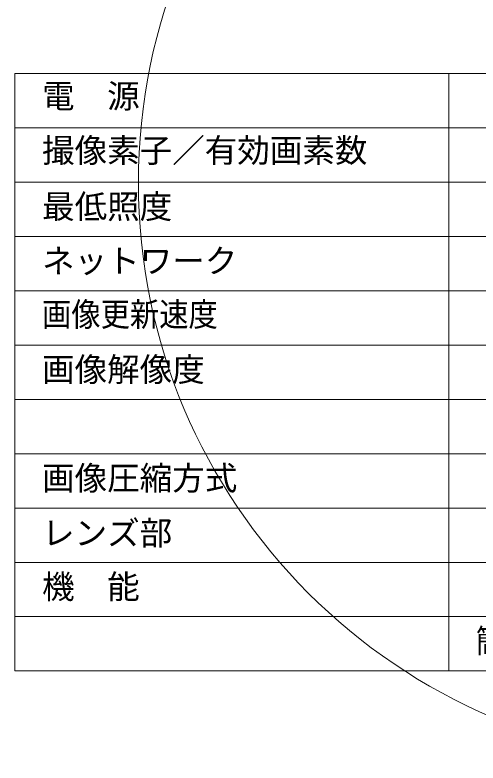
# Model space of a CAD drawing. Units: millimetres, scale not verified. Extents: x -80 to 100, y -65 to 223.
# Drawn here: x -62.5 to -19.8, y -65 to 3.9 of the extents above; entities that cross this region are included whole.
import ezdxf
from ezdxf.enums import TextEntityAlignment as Align

# ---------------------------------------------------------------- set-up
doc = ezdxf.new("R2010")
doc.units = ezdxf.units.MM
doc.header["$LTSCALE"] = 0.125
doc.layers.add('0-2_MOJI1', color=7, linetype='Continuous')
doc.layers.add('0-3_WAKU', color=1, linetype='Continuous', lineweight=18)
doc.layers.add('0-5_GAIKEI', color=1, linetype='Continuous', lineweight=18)
doc.styles.add('ＭＳ ゴシック', font='')
doc.styles.get('ＭＳ ゴシック').set_extended_font_data('MS Gothic')

msp = doc.modelspace()

# ---------------------------------------------------------------- linework, layer by layer
at = {"layer": '0-3_WAKU', "color": 4}
for p, q in [((-62.5007, -1.4999), (62.4993, -1.4999)), ((-62.5007, -1.4999), (-62.5007, -56.4999)), ((-22.5007, -1.4999), (-22.5007, -56.4999)), ((62.4993, -56.4999), (-62.5007, -56.4999))]:
    msp.add_line(p, q, dxfattribs=at)
at = {"layer": '0-3_WAKU'}
for p, q in [((-62.5007, -6.4999), (62.4993, -6.4999)), ((-62.5007, -11.4999), (62.4993, -11.4999)), ((-62.5007, -16.4999), (62.4993, -16.4999)), ((-62.5007, -21.4999), (62.4993, -21.4999)), ((-62.5007, -26.4999), (62.4993, -26.4999)), ((-62.5007, -31.4999), (62.4993, -31.4999)), ((-62.5007, -36.4999), (62.4993, -36.4999)), ((62.4993, -41.4999), (-62.5007, -41.4999)), ((62.4993, -46.4999), (-62.5007, -46.4999)), ((62.4993, -51.4999), (-62.5007, -51.4999))]:
    msp.add_line(p, q, dxfattribs=at)
at = {"layer": '0-5_GAIKEI'}
msp.add_circle((2.3211, -11.5414), 53.4379, dxfattribs=at)

# ---------------------------------------------------------------- texts
at = {"layer": '0-2_MOJI1', "style": 'ＭＳ ゴシック'}
for s, p in [('電\u3000源', (-60.0007, -5.3255)), ('撮像素子／有効画素数', (-60.0007, -10.3255)), ('最低照度', (-60.0007, -15.4999)), ('ネットワーク', (-60.0007, -20.4999)), ('画像解像度', (-60.0007, -30.4999)), ('画像圧縮方式', (-60.0007, -40.4999)), ('レンズ部', (-60.0007, -45.5542)), ('機\u3000能', (-60.0007, -50.4999))]:
    msp.add_text(s, height=2.199, dxfattribs=at).set_placement(p, align=Align.BOTTOM_LEFT)
for s, width, p in [('画像更新速度', 0.9, (-60.0007, -25.4254)), ('簡易白黒切換、ＶＭＤ', 0.8, (-20.0007, -55.4999))]:
    msp.add_text(s, height=2.199, dxfattribs=dict(at, width=width)).set_placement(p, align=Align.BOTTOM_LEFT)

doc.saveas('drawing.dxf')
